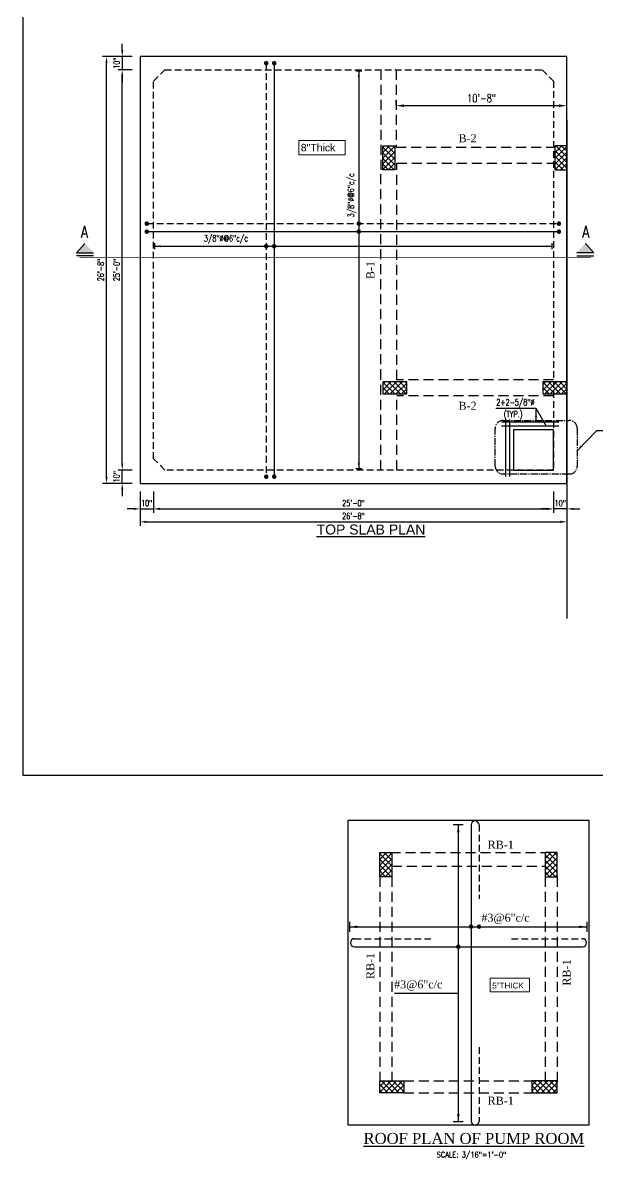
# Model space of a CAD drawing. Extents: x 646770 to 647667, y -185906 to -184623.
# Drawn here: x 646770 to 647201, y -185906 to -185054 of the extents above; entities that cross this region are included whole.
import ezdxf
from ezdxf.enums import TextEntityAlignment as Align

# ---------------------------------------------------------------- set-up
doc = ezdxf.new("R2010")
doc.units = 0
doc.header["$LTSCALE"] = 20
doc.header["$MEASUREMENT"] = 0
doc.header["$PDMODE"] = 32
doc.linetypes.add('CENTER2', pattern=[1.125, 0.75, -0.125, 0.125, -0.125])
doc.linetypes.add('HIDDEN', pattern=[0.375, 0.25, -0.125])
doc.layers.get('DEFPOINTS').update_dxf_attribs({"linetype": 'CONTINUOUS'})
for name, color, linetype in [('A-TYP-DIM', 1, 'CONTINUOUS'), ('A-TYP-N-TEXT', 2, 'CONTINUOUS'), ('A-TYP-REIN-ARROW', 1, 'CONTINUOUS'), ('A-TYP-THK-MARK', 2, 'CONTINUOUS'), ('BB', 6, 'CONTINUOUS'), ('BEAM', 4, 'HIDDEN'), ('COL', 6, 'CONTINUOUS'), ('DIM', 1, 'CONTINUOUS'), ('FTG-MAR', 2, 'CONTINUOUS'), ('GROUND LEVEL', 8, 'CONTINUOUS'), ('MH COVER', 52, 'CONTINUOUS'), ('S-BB', 6, 'CONTINUOUS'), ('S-TEXT', 2, 'CONTINUOUS'), ('S-TL', 2, 'CONTINUOUS'), ('S-TL1', 6, 'CONTINUOUS'), ('S-TX-BEAM-HEADING', 5, 'CONTINUOUS'), ('SECTION', 4, 'CONTINUOUS'), ('Steel', 6, 'CONTINUOUS'), ('TEXT-AXIS', 93, 'CONTINUOUS'), ('TIE', 1, 'CONTINUOUS')]:
    doc.layers.add(name, color=color, linetype=linetype)
doc.styles.add('AERIAL', font='times.ttf')
doc.styles.add('arial', font='arial.ttf')
doc.styles.add('QASIM', font='arial.ttf')
doc.styles.add('rizwan', font='romans.shx', dxfattribs={"width": 0.75})
doc.styles.add('ROMANS', font='times.ttf')
doc.styles.add('SECTION TX', font='romans.shx', dxfattribs={"width": 0.7})
doc.dimstyles.new('STYLE-64', dxfattribs={"dimscale": 64, "dimtxt": 0.09375, "dimasz": 0.09375, "dimexe": 0.0625, "dimexo": 0.0625, "dimgap": 0.03125, "dimtad": 1, "dimzin": 3, "dimdsep": 46, "dimlunit": 4, "dimtxsty": 'rizwan', "dimcen": 0.125, "dimdle": 4, "dimclrd": 1, "dimclre": 1, "dimclrt": 2, "dimadec": 0, "dimazin": 0, "dimtfac": 0.5, "dimtix": 1, "dimtmove": 2, "dimatfit": 3, "dimfxl": 1, "dimfrac": 1, "dimtolj": 1, "dimtzin": 3, "dimarcsym": 0})

# ---------------------------------------------------------------- blocks, each defined once
blk = doc.blocks.new('*D37')
at = {"layer": 'A-TYP-DIM', "color": 1, "lineweight": -2, "ltscale": 1.5, "transparency": 16777216}
for p, q in [((646868.3, -185405.56), (646868.3, -185421.71)), ((647168.3, -185405.56), (647168.3, -185421.71)), ((646873.1, -185418.71), (647163.5, -185418.71))]:
    blk.add_line(p, q, dxfattribs=at)
at = {"layer": 'A-TYP-DIM', "color": 1, "ltscale": 1.5, "transparency": 16777216}
for points in [[(646873.1, -185417.91), (646873.1, -185419.51), (646868.3, -185418.71)], [(647163.5, -185417.91), (647163.5, -185419.51), (647168.3, -185418.71)]]:
    blk.add_solid(points, dxfattribs=at)
at = {"layer": 'DEFPOINTS', "color": 0, "ltscale": 1.5, "transparency": 16777216}
for p in [(646868.3, -185399.56), (647168.3, -185399.56), (647168.3, -185418.71)]:
    blk.add_point(p, dxfattribs=at)
at = {"layer": 'A-TYP-DIM', "color": 2, "ltscale": 1.5, "transparency": 16777216, "insert": (647018.3, -185414.42), "char_height": 4.688, "attachment_point": 5, "style": 'rizwan'}
blk.add_mtext('\\A1;25\'-0"', dxfattribs=at)
blk = doc.blocks.new('*D38')
at = {"layer": 'A-TYP-DIM', "color": 1, "lineweight": -2, "ltscale": 1.5, "transparency": 16777216}
for p, q in [((646858.3, -185405.56), (646858.3, -185431.42)), ((647178.3, -185405.56), (647178.3, -185431.42)), ((646863.1, -185428.42), (647173.5, -185428.42))]:
    blk.add_line(p, q, dxfattribs=at)
at = {"layer": 'A-TYP-DIM', "color": 1, "ltscale": 1.5, "transparency": 16777216}
for points in [[(646863.1, -185427.62), (646863.1, -185429.22), (646858.3, -185428.42)], [(647173.5, -185427.62), (647173.5, -185429.22), (647178.3, -185428.42)]]:
    blk.add_solid(points, dxfattribs=at)
at = {"layer": 'DEFPOINTS', "color": 0, "ltscale": 1.5, "transparency": 16777216}
for p in [(646858.3, -185399.56), (647178.3, -185399.56), (647178.3, -185428.42)]:
    blk.add_point(p, dxfattribs=at)
at = {"layer": 'A-TYP-DIM', "color": 2, "ltscale": 1.5, "transparency": 16777216, "insert": (647018.3, -185424.13), "char_height": 4.688, "attachment_point": 5, "style": 'rizwan'}
blk.add_mtext('\\A1;26\'-8"', dxfattribs=at)
blk = doc.blocks.new('*D39')
at = {"layer": 'A-TYP-DIM', "color": 1, "lineweight": -2, "ltscale": 1.5, "transparency": 16777216}
for p, q in [((646852.3, -185089.56), (646841.9, -185089.56)), ((646844.9, -185384.76), (646844.9, -185094.36)), ((646852.3, -185389.56), (646841.9, -185389.56))]:
    blk.add_line(p, q, dxfattribs=at)
at = {"layer": 'A-TYP-DIM', "color": 1, "ltscale": 1.5, "transparency": 16777216}
for points in [[(646844.1, -185094.36), (646845.7, -185094.36), (646844.9, -185089.56)], [(646844.1, -185384.76), (646845.7, -185384.76), (646844.9, -185389.56)]]:
    blk.add_solid(points, dxfattribs=at)
at = {"layer": 'DEFPOINTS', "color": 0, "ltscale": 1.5, "transparency": 16777216}
for p in [(646844.9, -185089.56), (646858.3, -185089.56), (646858.3, -185389.56)]:
    blk.add_point(p, dxfattribs=at)
at = {"layer": 'A-TYP-DIM', "color": 2, "ltscale": 1.5, "transparency": 16777216, "insert": (646840.61, -185239.56), "char_height": 4.688, "attachment_point": 5, "rotation": 90, "style": 'rizwan'}
blk.add_mtext('\\A1;25\'-0"', dxfattribs=at)
blk = doc.blocks.new('*D40')
at = {"layer": 'A-TYP-DIM', "color": 1, "lineweight": -2, "ltscale": 1.5, "transparency": 16777216}
for p, q in [((646852.3, -185079.56), (646830.11, -185079.56)), ((646833.11, -185394.76), (646833.11, -185084.36)), ((646852.3, -185399.56), (646830.11, -185399.56))]:
    blk.add_line(p, q, dxfattribs=at)
at = {"layer": 'A-TYP-DIM', "color": 1, "ltscale": 1.5, "transparency": 16777216}
for points in [[(646832.31, -185084.36), (646833.91, -185084.36), (646833.11, -185079.56)], [(646832.31, -185394.76), (646833.91, -185394.76), (646833.11, -185399.56)]]:
    blk.add_solid(points, dxfattribs=at)
at = {"layer": 'DEFPOINTS', "color": 0, "ltscale": 1.5, "transparency": 16777216}
for p in [(646833.11, -185079.56), (646858.3, -185079.56), (646858.3, -185399.56)]:
    blk.add_point(p, dxfattribs=at)
at = {"layer": 'A-TYP-DIM', "color": 2, "ltscale": 1.5, "transparency": 16777216, "insert": (646828.82, -185239.56), "char_height": 4.688, "attachment_point": 5, "rotation": 90, "style": 'rizwan'}
blk.add_mtext('\\A1;26\'-8"', dxfattribs=at)
blk = doc.blocks.new('*D47')
at = {"layer": 'A-TYP-DIM', "color": 1, "lineweight": -2, "ltscale": 1.5, "transparency": 16777216}
for p, q in [((646844.9, -185074.76), (646844.9, -185069.96)), ((646852.3, -185079.56), (646841.9, -185079.56)), ((646844.9, -185079.56), (646844.9, -185089.56)), ((646852.3, -185089.56), (646841.9, -185089.56)), ((646844.9, -185094.36), (646844.9, -185099.16))]:
    blk.add_line(p, q, dxfattribs=at)
at = {"layer": 'A-TYP-DIM', "color": 1, "ltscale": 1.5, "transparency": 16777216}
for points in [[(646844.1, -185074.76), (646845.7, -185074.76), (646844.9, -185079.56)], [(646844.1, -185094.36), (646845.7, -185094.36), (646844.9, -185089.56)]]:
    blk.add_solid(points, dxfattribs=at)
at = {"layer": 'DEFPOINTS', "color": 0, "ltscale": 1.5, "transparency": 16777216}
for p in [(646858.3, -185079.56), (646844.9, -185089.56), (646858.3, -185089.56)]:
    blk.add_point(p, dxfattribs=at)
at = {"layer": 'A-TYP-DIM', "color": 2, "ltscale": 1.5, "transparency": 16777216, "insert": (646840.61, -185084.56), "char_height": 4.688, "attachment_point": 5, "rotation": 90, "style": 'rizwan'}
blk.add_mtext('\\A1;10"', dxfattribs=at)
blk = doc.blocks.new('*D48')
at = {"layer": 'A-TYP-DIM', "color": 1, "lineweight": -2, "ltscale": 1.5, "transparency": 16777216}
for p, q in [((646844.9, -185384.76), (646844.9, -185379.96)), ((646852.3, -185389.56), (646841.9, -185389.56)), ((646844.9, -185399.56), (646844.9, -185389.56)), ((646852.3, -185399.56), (646841.9, -185399.56)), ((646844.9, -185404.36), (646844.9, -185409.16))]:
    blk.add_line(p, q, dxfattribs=at)
at = {"layer": 'A-TYP-DIM', "color": 1, "ltscale": 1.5, "transparency": 16777216}
for points in [[(646844.1, -185384.76), (646845.7, -185384.76), (646844.9, -185389.56)], [(646844.1, -185404.36), (646845.7, -185404.36), (646844.9, -185399.56)]]:
    blk.add_solid(points, dxfattribs=at)
at = {"layer": 'DEFPOINTS', "color": 0, "ltscale": 1.5, "transparency": 16777216}
for p in [(646844.9, -185389.56), (646858.3, -185389.56), (646858.3, -185399.56)]:
    blk.add_point(p, dxfattribs=at)
at = {"layer": 'A-TYP-DIM', "color": 2, "ltscale": 1.5, "transparency": 16777216, "insert": (646840.61, -185394.56), "char_height": 4.688, "attachment_point": 5, "rotation": 90, "style": 'rizwan'}
blk.add_mtext('\\A1;10"', dxfattribs=at)
blk = doc.blocks.new('*D49')
at = {"layer": 'A-TYP-DIM', "color": 1, "lineweight": -2, "ltscale": 1.5, "transparency": 16777216}
for p, q in [((646858.3, -185405.56), (646858.3, -185421.71)), ((646868.3, -185405.56), (646868.3, -185421.71)), ((646853.5, -185418.71), (646848.7, -185418.71)), ((646858.3, -185418.71), (646868.3, -185418.71)), ((646873.1, -185418.71), (646877.9, -185418.71))]:
    blk.add_line(p, q, dxfattribs=at)
at = {"layer": 'A-TYP-DIM', "color": 1, "ltscale": 1.5, "transparency": 16777216}
for points in [[(646853.5, -185417.91), (646853.5, -185419.51), (646858.3, -185418.71)], [(646873.1, -185417.91), (646873.1, -185419.51), (646868.3, -185418.71)]]:
    blk.add_solid(points, dxfattribs=at)
at = {"layer": 'DEFPOINTS', "color": 0, "ltscale": 1.5, "transparency": 16777216}
for p in [(646858.3, -185399.56), (646868.3, -185399.56), (646868.3, -185418.71)]:
    blk.add_point(p, dxfattribs=at)
at = {"layer": 'A-TYP-DIM', "color": 2, "ltscale": 1.5, "transparency": 16777216, "insert": (646863.3, -185414.42), "char_height": 4.688, "attachment_point": 5, "style": 'rizwan'}
blk.add_mtext('\\A1;10"', dxfattribs=at)
blk = doc.blocks.new('*D50')
at = {"layer": 'A-TYP-DIM', "color": 1, "lineweight": -2, "ltscale": 1.5, "transparency": 16777216}
for p, q in [((647168.3, -185405.56), (647168.3, -185421.71)), ((647178.3, -185405.56), (647178.3, -185421.71)), ((647163.5, -185418.71), (647158.7, -185418.71)), ((647178.3, -185418.71), (647168.3, -185418.71)), ((647183.1, -185418.71), (647187.9, -185418.71))]:
    blk.add_line(p, q, dxfattribs=at)
at = {"layer": 'A-TYP-DIM', "color": 1, "ltscale": 1.5, "transparency": 16777216}
for points in [[(647163.5, -185417.91), (647163.5, -185419.51), (647168.3, -185418.71)], [(647183.1, -185417.91), (647183.1, -185419.51), (647178.3, -185418.71)]]:
    blk.add_solid(points, dxfattribs=at)
at = {"layer": 'DEFPOINTS', "color": 0, "ltscale": 1.5, "transparency": 16777216}
for p in [(647168.3, -185399.56), (647178.3, -185399.56), (647168.3, -185418.71)]:
    blk.add_point(p, dxfattribs=at)
at = {"layer": 'A-TYP-DIM', "color": 2, "ltscale": 1.5, "transparency": 16777216, "insert": (647173.3, -185414.42), "char_height": 4.688, "attachment_point": 5, "style": 'rizwan'}
blk.add_mtext('\\A1;10"', dxfattribs=at)
blk = doc.blocks.new('SLAB-THK.MARK')
at = {"layer": 'A-TYP-N-TEXT', "lineweight": 0, "ltscale": 1.5}
blk.add_lwpolyline([(0, 0), (0.727, 0), (0.727, -0.227), (0, -0.227)], close=True, dxfattribs=at)
at = {"layer": 'A-TYP-N-TEXT', "lineweight": 0, "ltscale": 1.5, "style": 'QASIM'}
blk.add_attdef('24"THICK', (0.035, -0.171), '', height=0.117, dxfattribs=at)
blk = doc.blocks.new('DO')
at = {"layer": 'Steel', "const_width": 1.25}
blk.add_lwpolyline([(-0.625, 0, 1), (0.625, 0, 1)], format="xyb", close=True, dxfattribs=at)
blk = doc.blocks.new('TIE')
at = {"layer": 'A-TYP-REIN-ARROW', "color": 6, "ltscale": 1.5}
blk.add_line((0, 3.75), (0, -3.75), dxfattribs=at)
at = {"layer": 'A-TYP-REIN-ARROW', "ltscale": 1.5}
blk.add_solid([(-5.76, 0.96), (-5.76, -0.96), (0, 0)], dxfattribs=at)
blk = doc.blocks.new('*D111')
at = {"layer": 'COL', "color": 1, "linetype": 'HIDDEN', "lineweight": -2, "transparency": 16777216}
for p, q in [((647050.3, -185115.78), (647050.3, -185112.44)), ((647178.3, -185115.78), (647178.3, -185112.44))]:
    blk.add_line(p, q, dxfattribs=at)
at = {"layer": 'COL', "color": 1, "lineweight": -2, "transparency": 16777216}
blk.add_line((647172.3, -185116.44), (647056.3, -185116.44), dxfattribs=at)
at = {"layer": 'COL', "color": 1, "transparency": 16777216}
for points in [[(647056.3, -185115.44), (647056.3, -185117.44), (647050.3, -185116.44)], [(647172.3, -185115.44), (647172.3, -185117.44), (647178.3, -185116.44)]]:
    blk.add_solid(points, dxfattribs=at)
at = {"layer": 'DEFPOINTS', "color": 0, "transparency": 16777216}
for p in [(647050.3, -185116.44), (647050.3, -185119.78), (647178.3, -185119.78)]:
    blk.add_point(p, dxfattribs=at)
at = {"layer": 'COL', "color": 2, "transparency": 16777216, "insert": (647114.3, -185110.87), "char_height": 6, "attachment_point": 5, "style": 'rizwan'}
blk.add_mtext('\\A1;10\'-8"', dxfattribs=at)

msp = doc.modelspace()

# ---------------------------------------------------------------- hatches: boundary and pattern name
at = {"layer": 'BB', "linetype": 'Continuous'}
for points in [[(646810.60897, -185226.64063), (646816.96384, -185219.61888), (646823.31876, -185226.64058)], [(647198.55355, -185226.64063), (647192.19868, -185219.61888), (647185.84376, -185226.64058)]]:
    msp.add_hatch(color=256, dxfattribs=at).paths.add_polyline_path(points)
at = {"layer": 'GROUND LEVEL'}
h = msp.add_hatch(dxfattribs=at)
h.set_pattern_fill('ANSI37', color=256, scale=24, style=0)
h.set_pattern_definition([(45, (646898.118, -184309.5282), (-2.12132, 2.12132), []), (135, (646898.118, -184309.5282), (-2.12132, -2.12132), [])])
h.paths.add_polyline_path([(647040.30033, -185146.55961), (647049.30033, -185146.55961), (647049.30033, -185164.55961), (647040.30033, -185164.55961)])
h = msp.add_hatch(dxfattribs=at)
h.set_pattern_fill('ANSI37', color=256, scale=24, style=0)
h.set_pattern_definition([(45, (647028.118, -184147.5282), (-2.12132, 2.12132), []), (135, (647028.118, -184147.5282), (-2.12132, -2.12132), [])])
h.paths.add_polyline_path([(647169.30033, -185164.55961), (647178.30033, -185164.55961), (647178.30033, -185146.55961), (647169.30033, -185146.55961)])
h = msp.add_hatch(dxfattribs=at)
h.set_pattern_fill('ANSI37', color=256, scale=24, angle=-90, style=0)
h.set_pattern_definition([(315, (648057.3317, -185182.3774), (2.12132, 2.12132), []), (45, (648057.3317, -185182.3774), (-2.12132, 2.12132), [])])
h.paths.add_polyline_path([(647040.30033, -185323.55961), (647040.30033, -185332.55961), (647058.30033, -185332.55961), (647058.30033, -185323.55961)])
h = msp.add_hatch(dxfattribs=at)
h.set_pattern_fill('ANSI37', color=256, scale=24, angle=-90, style=0)
h.set_pattern_definition([(315, (648177.3317, -185182.3774), (2.12132, 2.12132), []), (45, (648177.3317, -185182.3774), (-2.12132, 2.12132), [])])
h.paths.add_polyline_path([(647160.30033, -185323.55961), (647160.30033, -185332.55961), (647178.30033, -185332.55961), (647178.30033, -185323.55961)])
h = msp.add_hatch(dxfattribs=at)
h.set_pattern_fill('ANSI37', color=256, scale=24, style=0)
h.set_pattern_definition([(45, (646895.7895, -184839.4202), (-2.12132, 2.12132), []), (135, (646895.7895, -184839.4202), (-2.12132, -2.12132), [])])
h.paths.add_polyline_path([(647037.97173, -185676.45161), (647046.97173, -185676.45161), (647046.97173, -185694.45161), (647037.97173, -185694.45161)])
h = msp.add_hatch(dxfattribs=at)
h.set_pattern_fill('ANSI37', color=256, scale=24, style=0)
h.set_pattern_definition([(45, (646891.7895, -184839.4202), (-2.12132, 2.12132), []), (135, (646891.7895, -184839.4202), (-2.12132, -2.12132), [])])
h.paths.add_polyline_path([(647170.97173, -185676.45161), (647161.97173, -185676.45161), (647161.97173, -185694.45161), (647170.97173, -185694.45161)])
h = msp.add_hatch(dxfattribs=at)
h.set_pattern_fill('ANSI37', color=256, scale=24, style=0)
h.set_pattern_definition([(45, (646900.7895, -184949.4202), (-2.12132, 2.12132), []), (135, (646900.7895, -184949.4202), (-2.12132, -2.12132), [])])
h.paths.add_polyline_path([(647037.97173, -185856.45161), (647037.97173, -185847.45161), (647055.97173, -185847.45161), (647055.97173, -185856.45161)])
h = msp.add_hatch(dxfattribs=at)
h.set_pattern_fill('ANSI37', color=256, scale=24, style=0)
h.set_pattern_definition([(45, (646886.7895, -184949.4202), (-2.12132, 2.12132), []), (135, (646886.7895, -184949.4202), (-2.12132, -2.12132), [])])
h.paths.add_polyline_path([(647170.97173, -185856.45161), (647170.97173, -185847.45161), (647151.97173, -185847.45161), (647151.97173, -185856.45161)])

# ---------------------------------------------------------------- linework, layer by layer
at = {"layer": 'A-TYP-N-TEXT', "lineweight": 0, "ltscale": 1.5}
msp.add_lwpolyline([(647120.70853, -185770.42026), (647150.36838, -185770.42026), (647150.36838, -185780.90201), (647120.70853, -185780.90201)], close=True, dxfattribs=at)
at = {"layer": 'BB', "linetype": 'Continuous'}
for p, q in [((646810.60897, -185226.64063), (646816.96384, -185219.61888)), ((647198.55355, -185226.64063), (647192.19868, -185219.61888)), ((646810.60897, -185226.64063), (646823.31876, -185226.64058)), ((646823.31877, -185228.89058), (646810.60897, -185228.89063)), ((647185.84375, -185228.89058), (647198.55355, -185228.89063)), ((647198.55355, -185226.64063), (647185.84376, -185226.64058))]:
    msp.add_line(p, q, dxfattribs=at)
for points, const_width in [([(646810.60897, -185228.89063), (646823.31877, -185228.89058)], 0.75), ([(647198.55355, -185228.89063), (647185.84375, -185228.89058)], 0.75), ([(647196.43524, -185230.3906), (646812.72728, -185230.39062)], 0.5)]:
    msp.add_lwpolyline(points, dxfattribs=dict(at, const_width=const_width))
at = {"layer": 'BEAM', "color": 2, "linetype": 'HIDDEN', "ltscale": 1.5}
for p, q in [((647038.80033, -185089.55961), (647038.80033, -185167.55961)), ((647050.30033, -185089.55961), (647050.30033, -185147.55961)), ((647050.30033, -185147.55961), (647168.30033, -185147.55961)), ((647050.80033, -185322.05961), (647050.80033, -185159.55961)), ((647050.80033, -185159.55961), (647168.30033, -185159.55961)), ((647038.80033, -185321.55961), (647038.80033, -185167.55961)), ((647038.80033, -185389.55961), (647038.80033, -185321.55961)), ((647168.30033, -185322.05961), (647050.80033, -185322.05961)), ((647050.80033, -185389.55961), (647050.80033, -185334.05961)), ((647168.30033, -185334.05961), (647050.80033, -185334.05961))]:
    msp.add_line(p, q, dxfattribs=at)
at = {"layer": 'BEAM', "linetype": 'HIDDEN', "ltscale": 1.5}
for p, q in [((647045.97173, -185676.45161), (647162.97173, -185676.45161)), ((647046.97173, -185686.45161), (647161.97173, -185686.45161)), ((647037.97173, -185694.45161), (647037.97173, -185848.45161)), ((647046.97173, -185694.45161), (647046.97173, -185848.45161)), ((647161.97173, -185694.45161), (647161.97173, -185848.45161)), ((647170.97173, -185694.45161), (647170.97173, -185848.45161)), ((647055.97173, -185847.45161), (647151.97173, -185847.45161)), ((647055.97173, -185856.45161), (647151.97173, -185856.45161))]:
    msp.add_line(p, q, dxfattribs=at)
at = {"layer": 'BEAM', "color": 6, "linetype": 'Continuous'}
for points in [[(647040.30033, -185146.55961), (647049.30033, -185146.55961), (647049.30033, -185164.55961), (647040.30033, -185164.55961)], [(647169.30033, -185164.55961), (647178.30033, -185164.55961), (647178.30033, -185146.55961), (647169.30033, -185146.55961)], [(647040.30033, -185323.55961), (647040.30033, -185332.55961), (647058.30033, -185332.55961), (647058.30033, -185323.55961)], [(647160.30033, -185323.55961), (647160.30033, -185332.55961), (647178.30033, -185332.55961), (647178.30033, -185323.55961)], [(647037.97173, -185676.45161), (647046.97173, -185676.45161), (647046.97173, -185694.45161), (647037.97173, -185694.45161)], [(647170.97173, -185676.45161), (647161.97173, -185676.45161), (647161.97173, -185694.45161), (647170.97173, -185694.45161)], [(647037.97173, -185856.45161), (647037.97173, -185847.45161), (647055.97173, -185847.45161), (647055.97173, -185856.45161)], [(647170.97173, -185856.45161), (647170.97173, -185847.45161), (647151.97173, -185847.45161), (647151.97173, -185856.45161)]]:
    msp.add_lwpolyline(points, close=True, dxfattribs=at)
at = {"layer": 'BEAM', "linetype": 'Continuous', "ltscale": 1.5}
msp.add_lwpolyline([(647013.97173, -185880.45161), (647194.97173, -185880.45161), (647194.97173, -185652.45161), (647013.97173, -185652.45161)], close=True, dxfattribs=at)
at = {"layer": 'COL', "linetype": 'HIDDEN'}
for p, q in [((646952.88373, -185084.55961), (646952.88373, -185341.55961)), ((646863.30033, -185204.84898), (647120.30033, -185204.84898)), ((647120.30033, -185204.84898), (647172.30033, -185204.84898)), ((646952.88373, -185341.55961), (646952.88373, -185394.55961))]:
    msp.add_line(p, q, dxfattribs=at)
at = {"layer": 'COL', "linetype": 'ByBlock'}
for p, q in [((646958.88373, -185084.55961), (646958.88373, -185394.55961)), ((646863.30033, -185210.84898), (647172.30033, -185210.84898)), ((647129.30033, -185353.55961), (647172.30033, -185353.55961)), ((647129.30033, -185356.55961), (647172.30033, -185356.55961)), ((647132.30033, -185351.70576), (647132.30033, -185394.49291)), ((647135.30033, -185351.70576), (647135.30033, -185394.49291))]:
    msp.add_line(p, q, dxfattribs=at)
at = {"layer": 'COL'}
msp.add_line((647178.30033, -185126.99865), (647178.30033, -185501.00906), dxfattribs=at)
at = {"layer": 'DEFPOINTS'}
msp.add_lwpolyline([(646770.29531, -185618.47393), (647667.16213, -185618.47393), (647667.16213, -184753.17991), (646770.29531, -184753.17991)], close=True, dxfattribs=at)
at = {"layer": 'MH COVER', "color": 2}
msp.add_lwpolyline([(647138.30033, -185389.55961), (647168.30033, -185389.55961), (647168.30033, -185359.55961), (647138.30033, -185359.55961)], close=True, dxfattribs=at)
at = {"layer": 'S-BB', "const_width": 1.6875}
for points in [[(646952.88373, -185085.40336, -1), (646952.88373, -185083.71586, -1)], [(646958.88373, -185085.40336, -1), (646958.88373, -185083.71586, -1)], [(646863.30033, -185205.69273, -1), (646863.30033, -185204.00523, -1)], [(647022.28726, -185205.63906, -1), (647022.28726, -185203.95156, -1)], [(647172.30033, -185205.69273, -1), (647172.30033, -185204.00523, -1)], [(646863.30033, -185211.69273, -1), (646863.30033, -185210.00523, -1)], [(647022.28726, -185211.63906, -1), (647022.28726, -185209.95156, -1)], [(647172.30033, -185211.69273, -1), (647172.30033, -185210.00523, -1)], [(646952.88373, -185222.62752, -1), (646952.88373, -185220.94002, -1)], [(646958.88373, -185222.62752, -1), (646958.88373, -185220.94002, -1)], [(646952.88373, -185395.40336, -1), (646952.88373, -185393.71586, -1)], [(646958.88373, -185395.40336, -1), (646958.88373, -185393.71586, -1)]]:
    msp.add_lwpolyline(points, format="xyb", close=True, dxfattribs=at)
at = {"layer": 'S-TL'}
for p, q in [((647022.28726, -185090.55961), (647022.28726, -185388.55961)), ((646869.30033, -185221.83744), (647167.30033, -185221.83744))]:
    msp.add_line(p, q, dxfattribs=at)
for points in [[(647021.53726, -185095.05961), (647023.03726, -185095.05961), (647022.28726, -185090.55961)], [(646873.80033, -185221.08744), (646873.80033, -185222.58744), (646869.30033, -185221.83744)], [(647162.80033, -185221.08744), (647162.80033, -185222.58744), (647167.30033, -185221.83744)], [(647021.53726, -185384.05961), (647023.03726, -185384.05961), (647022.28726, -185388.55961)]]:
    msp.add_solid(points, dxfattribs=at)
at = {"layer": 'S-TL1'}
for p, q in [((647024.53726, -185090.55961), (647020.03726, -185090.55961)), ((646869.30033, -185224.08744), (646869.30033, -185219.58744)), ((647167.30033, -185224.08744), (647167.30033, -185219.58744)), ((647024.53726, -185388.55961), (647020.03726, -185388.55961))]:
    msp.add_line(p, q, dxfattribs=at)
at = {"layer": 'SECTION'}
for p, q in [((647178.30033, -185079.55961), (646858.30033, -185079.55961)), ((646858.30033, -185079.55961), (646858.30033, -185399.55961)), ((647178.30033, -185399.55961), (647178.30033, -185079.55961)), ((646858.30033, -185399.55961), (647178.30033, -185399.55961))]:
    msp.add_line(p, q, dxfattribs=at)
at = {"layer": 'SECTION', "linetype": 'HIDDEN'}
msp.add_lwpolyline([(647168.30033, -185389.55961), (646876.78561, -185389.55961), (646868.30033, -185381.07432), (646868.30033, -185098.04489), (646876.78561, -185089.55961), (647159.81504, -185089.55961), (647168.30033, -185098.04489)], close=True, dxfattribs=at)
at = {"layer": 'Steel'}
for p, q in [((647106.47173, -185655.62957), (647106.47173, -185877.74611)), ((647019.0194, -185746.93847), (647190.02475, -185746.93847))]:
    msp.add_line(p, q, dxfattribs=at)
at = {"layer": 'Steel', "linetype": 'HIDDEN'}
for p, q in [((647112.47173, -185655.62957), (647112.47173, -185711.1587)), ((647019.0194, -185740.93847), (647076.22173, -185740.93847)), ((647136.72173, -185740.93847), (647190.02475, -185740.93847)), ((647112.47173, -185822.21698), (647112.47173, -185877.74611))]:
    msp.add_line(p, q, dxfattribs=at)
at = {"layer": 'Steel', "color": 1, "linetype": 'CENTER2', "ltscale": 0.35}
msp.add_lwpolyline([(647130.61681, -185352.35621), (647180.08711, -185352.35621, -0.414213562), (647186.08711, -185358.35621), (647186.08711, -185386.58611, -0.414213562), (647180.08711, -185392.58611), (647130.61681, -185392.58611, -0.414213562), (647124.61681, -185386.58611), (647124.61681, -185358.35621, -0.414213562)], format="xyb", close=True, dxfattribs=at)
at = {"layer": 'Steel'}
for centre, start, end in [((647109.47173, -185655.62957), 0, 180), ((647019.0194, -185743.93847), 90, 270), ((647190.02475, -185743.93847), 270, 90), ((647109.47173, -185877.74611), 180, 0)]:
    msp.add_arc(centre, 3, start, end, dxfattribs=at)
at = {"layer": 'TIE'}
for p, q in [((647096.88307, -185655.39707), (647096.88307, -185878.04883)), ((647015.47173, -185732.05731), (647193.47173, -185732.05731)), ((647096.88307, -185782.0225), (647049.01625, -185782.0225))]:
    msp.add_line(p, q, dxfattribs=at)

# ---------------------------------------------------------------- block references
at = {"layer": 'A-TYP-THK-MARK'}
ref = msp.add_blockref('SLAB-THK.MARK', (646977.26537, -185142.48506), dxfattribs=dict(at, xscale=48, yscale=48, zscale=48))
ref.add_attrib('24"THICK', '8"Thick', (646978.77965, -185150.67292), dxfattribs={"lineweight": 0, "ltscale": 1.5, "height": 5.625, "style": 'QASIM'})
at = {"layer": 'FTG-MAR'}
for p, rotation in [((647096.88307, -185655.39707), 90), ((647015.47173, -185732.05731), 180)]:
    msp.add_blockref('TIE', p, dxfattribs=dict(at, rotation=rotation))
at = {"layer": 'FTG-MAR', "xscale": -1.333333333333333, "yscale": 1.333333333333333, "zscale": 1.333333333333333}
for p in [(647106.47173, -185731.91823), (647112.47173, -185731.91823), (647096.88307, -185746.93847)]:
    msp.add_blockref('DO', p, dxfattribs=at)
at = {"layer": 'FTG-MAR', "xscale": -1}
for p, rotation in [((647193.47173, -185732.05731), 180), ((647096.88307, -185878.04883), 90)]:
    msp.add_blockref('TIE', p, dxfattribs=dict(at, rotation=rotation))

# ---------------------------------------------------------------- texts
at = {"layer": 'A-TYP-DIM', "color": 2, "ltscale": 1.5, "style": 'rizwan', "width": 0.75}
msp.add_text('3/8"%%C@6"c/c', height=4.6875, rotation=90, dxfattribs=at).set_placement((647018.67942, -185200.13866))
for s, p in [('3/8"%%C@6"c/c', (646906.17074, -185218.22961)), ('2+2-5/8"%%C', (647125.41044, -185341.10421)), ('(TYP.)', (647131.00952, -185350.0341))]:
    msp.add_text(s, height=4.6875, dxfattribs=at).set_placement(p)
at = {"layer": 'A-TYP-N-TEXT', "lineweight": 0, "ltscale": 1.5, "style": 'QASIM'}
msp.add_attdef('5"THICK', (647122.33052, -185778.2806), '24"Thick', height=4.32, dxfattribs=at)
at = {"layer": 'BB', "style": 'rizwan', "width": 0.75}
for p in [(646813.91052, -185215.38335), (647189.79005, -185215.38335)]:
    msp.add_text('A', height=9, rotation=359.99980634, dxfattribs=at).set_placement(p)
at = {"layer": 'DIM', "color": 2, "ltscale": 1.5, "style": 'SECTION TX', "width": 0.75}
msp.add_text('SCALE: 3/16"=1\'-0"', height=4.125, dxfattribs=at).set_placement((647106.8161, -185902.88588), align=Align.MIDDLE_CENTER)
at = {"layer": 'S-TEXT', "style": 'ROMANS'}
for s, p in [('B-2', (647097.02993, -185143.82592)), ('B-2', (647097.02993, -185344.41415)), ('RB-1', (647118.9029, -185673.50079)), ('#3@6"c/c', (647114.20006, -185728.21957)), ('#3@6"c/c', (647048.75063, -185778.18476)), ('RB-1', (647118.9029, -185865.36903))]:
    msp.add_text(s, height=6, dxfattribs=at).set_placement(p)
for s, p in [('B-1', (647033.96695, -185246.42294)), ('RB-1', (647033.86083, -185771.20054)), ('RB-1', (647181.08264, -185776.13321))]:
    msp.add_text(s, height=6, rotation=90, dxfattribs=at).set_placement(p)
at = {"layer": 'S-TX-BEAM-HEADING', "color": 3, "style": 'arial'}
msp.add_text('%%UTOP SLAB PLAN', height=7.5, dxfattribs=at).set_placement((646990.65792, -185437.92613))
at = {"layer": 'TEXT-AXIS', "style": 'AERIAL'}
msp.add_text('%%UROOF PLAN OF PUMP ROOM', height=8.25, dxfattribs=at).set_placement((647108.58151, -185894.81387), align=Align.CENTER)

# ---------------------------------------------------------------- dimensions: what is measured, and where the dimension line sits
at = {"layer": 'A-TYP-DIM', "ltscale": 1.5}
for p1, p2, distance, picture, middle in [((646858.30033, -185079.55961), (646858.30033, -185089.55961), -13.40085, '*D47', (646840.60929, -185084.55961)), ((646858.30033, -185399.55961), (646858.30033, -185079.55961), 25.19185, '*D40', (646828.8183, -185239.55961)), ((646858.30033, -185389.55961), (646858.30033, -185089.55961), 13.40085, '*D39', (646840.60929, -185239.55961)), ((646858.30033, -185399.55961), (646858.30033, -185389.55961), 13.40085, '*D48', (646840.60929, -185394.55961)), ((646858.30033, -185399.55961), (647178.30033, -185399.55961), -28.85889, '*D38', (647018.30033, -185424.12831)), ((646868.30033, -185399.55961), (647168.30033, -185399.55961), -19.1506, '*D37', (647018.30033, -185414.42003))]:
    dim = msp.add_aligned_dim(p1=p1, p2=p2, distance=distance, dimstyle='STYLE-64', override={"dimscale": 48, "dimtxt": 0.097656, "dimasz": 0.1, "dimexo": 0.125, "dimdec": 4, "dimtmove": 0, "dimatfit": 2}, dxfattribs=at)
    dim.commit()
    dim.dimension.update_dxf_attribs({"geometry": picture, "text_midpoint": middle})
dim = msp.add_linear_dim(base=(646868.30033, -185418.71021), p1=(646858.30033, -185399.55961), p2=(646868.30033, -185399.55961), dimstyle='STYLE-64', override={"dimscale": 48, "dimtxt": 0.097656, "dimasz": 0.1, "dimexo": 0.125, "dimdec": 4, "dimtmove": 0, "dimatfit": 2}, dxfattribs=at)
dim.commit()
dim.dimension.update_dxf_attribs({"geometry": '*D49', "text_midpoint": (646863.30033, -185414.42003)})
dim = msp.add_linear_dim(base=(647168.30033, -185418.71021), p1=(647178.30033, -185399.55961), p2=(647168.30033, -185399.55961), angle=180, dimstyle='STYLE-64', override={"dimscale": 48, "dimtxt": 0.097656, "dimasz": 0.1, "dimexo": 0.125, "dimdec": 4, "dimtmove": 0, "dimatfit": 2}, dxfattribs=at)
dim.commit()
dim.dimension.update_dxf_attribs({"geometry": '*D50', "text_midpoint": (647173.30033, -185414.42003)})
at = {"layer": 'COL'}
dim = msp.add_aligned_dim(p1=(647178.30033, -185119.77504), p2=(647050.30033, -185119.77504), distance=-3.33267, dimstyle='STYLE-64', override={"dimfxl": 0.18, "dimarcsym": 1}, dxfattribs=at)
dim.commit()
dim.dimension.update_dxf_attribs({"geometry": '*D111', "text_midpoint": (647114.30033, -185110.87095)})

# ---------------------------------------------------------------- leaders
at = {"layer": 'A-TYP-DIM', "ltscale": 1.5}
for points in [[(647155.16361, -185353.55961), (647155.16361, -185343.42343), (647124.94829, -185343.42343)], [(647162.75013, -185356.55961), (647155.16361, -185343.42343), (647124.94829, -185343.42343)]]:
    msp.add_leader(points, dimstyle='STYLE-64', override={"dimscale": 48, "dimtxt": 0.097656, "dimasz": 0.1, "dimexo": 0.125, "dimdec": 4, "dimtmove": 0, "dimatfit": 2}, dxfattribs=at)
at = {"layer": 'DIM', "ltscale": 1.5}
msp.add_leader([(647185.93914, -185375.11853), (647200.67996, -185359.83601), (647252.77086, -185359.83601)], dimstyle='STYLE-64', override={"dimscale": 48, "dimtxt": 0.097656, "dimasz": 0.097656, "dimexe": 0.03, "dimexo": 0.03, "dimtmove": 0}, dxfattribs=at)

doc.saveas('drawing.dxf')
